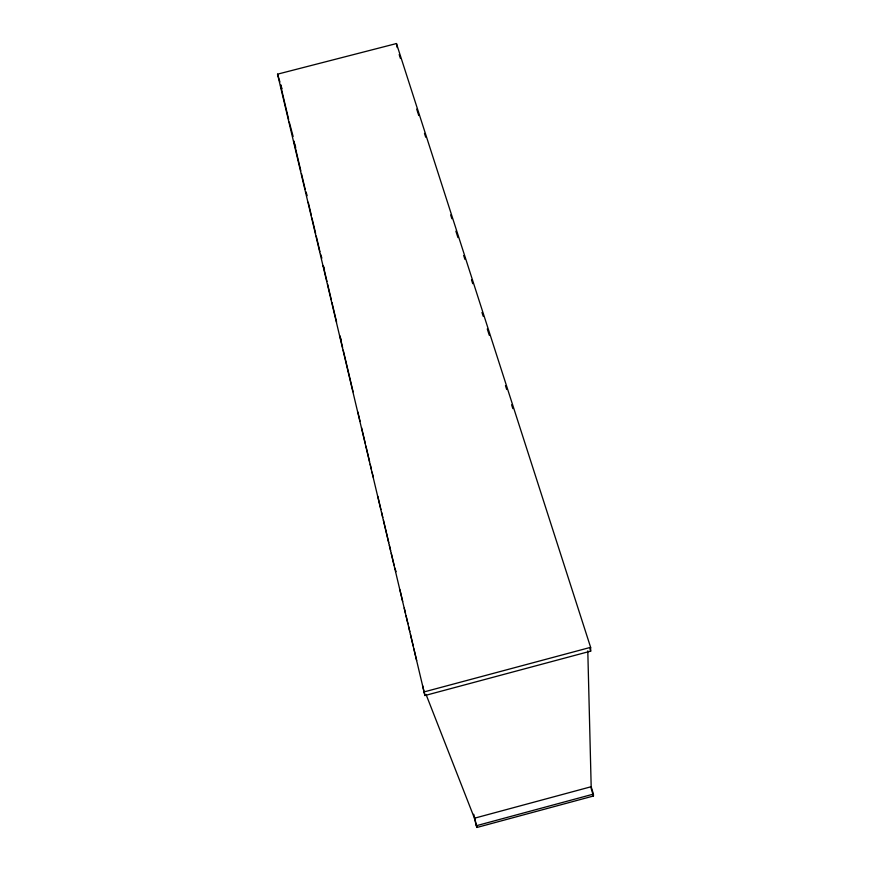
<?xml version="1.0" encoding="UTF-8"?>
<svg xmlns="http://www.w3.org/2000/svg" width="871" height="871" viewBox="0 0 871 871"><rect width="100%" height="100%" fill="white"/><g stroke="black" fill="none" stroke-linecap="round" stroke-linejoin="round"><path stroke-width="1.31" d="M426.017 694.361L474.445 818.217L591.18 786.72L587.794 650.866M474.445 818.217L476.295 825.741L593.412 794.112L591.18 786.72M476.295 825.741L476.97 827.45L593.456 795.996L593.412 794.112M423.556 692.053L590.625 647.338L396.468 43.55L277.544 74.166L424.928 695.526L590.69 651.138L590.625 647.338M394.726 567.827L396.098 571.648M341.094 339.723L339.842 335.858L342.619 347.573M399.19 54.579L400.431 58.455M416.708 109.136L418.755 115.516M424.482 133.372L425.712 137.193M450.655 214.919L451.886 218.73M455.881 231.185L457.939 237.587M463.688 255.508L464.929 259.351M471.505 279.841L472.735 283.674M481.968 312.439L483.187 316.26M487.27 328.966L489.317 335.324M505.463 385.635L506.693 389.468M511.615 404.775L512.834 408.608M589.907 648.699L590.69 651.138M320.659 254.299L321.878 258.175M324.491 269.629L323.261 265.742L326.973 281.464M305.95 191.772L307.158 195.67M293.124 136.475L289.27 122.082M295.726 147.417L293.734 140.928L300.833 170.923M277.544 74.166L279.907 81.961M280.702 84.563L281.877 88.461M281.714 89.038L280.538 85.151L288.649 119.447M591.093 788.19L593.456 795.996M473.726 814.265L476.97 827.45M301.442 173.536L305.144 189.181M308.247 202.268L311.317 215.279M311.938 217.881L315.629 233.493M316.249 236.095L319.94 251.708M327.594 284.077L331.318 299.798M331.938 302.411L336.587 322.063M343.228 350.164L353.082 391.798M357.861 412.005L360.017 421.15M361.563 427.672L365.276 443.35M365.896 445.963L369.598 461.63M370.219 464.243L371.449 469.469M372.069 472.082L373.311 477.308M377.807 496.307L380.932 509.557M381.563 512.202L382.815 517.494M383.447 520.15L388.771 542.666M389.391 545.311L390.644 550.603M391.275 553.259L394.095 565.181M399.898 589.7L402.685 601.502M404.242 608.056L405.483 613.304M406.104 615.928L407.966 623.799M408.586 626.423L409.827 631.66M410.448 634.284L413.235 646.086M413.856 648.71L416.654 660.512M422.566 685.51L424.928 695.526M396.468 43.55L397.209 47.557"/></g></svg>
